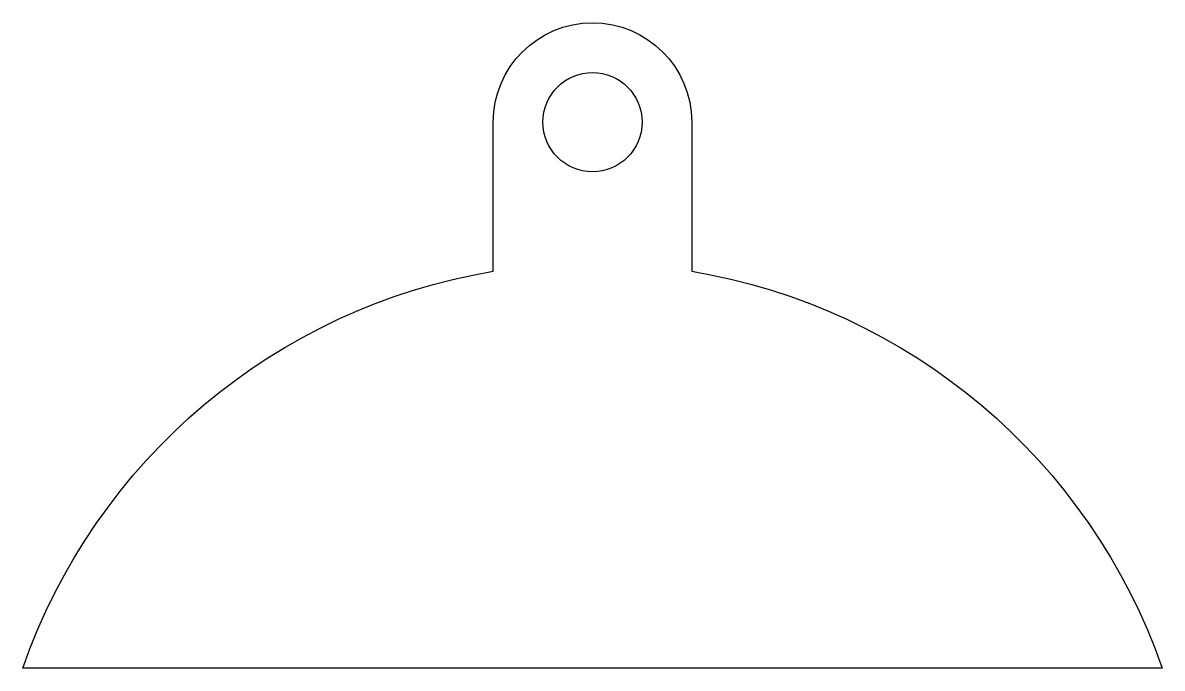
# Model space of a CAD drawing. Header units: millimetres. Extents: x -18.2 to 18.2, y 6.4 to 27.
import ezdxf

# ---------------------------------------------------------------- set-up
doc = ezdxf.new("R2010")
doc.units = ezdxf.units.MM
doc.layers.get('0').update_dxf_attribs({"linetype": 'CONTINUOUS'})

msp = doc.modelspace()

# ---------------------------------------------------------------- linework, layer by layer
msp.add_lwpolyline([(-3.175, 19.041), (-3.175, 23.812, -1), (3.175, 23.812), (3.175, 19.041, -0.274172), (18.23, 6.35), (-18.23, 6.35, -0.274172)], format="xyb", close=True)
msp.add_circle((0, 23.812), 1.587)

doc.saveas('drawing.dxf')
